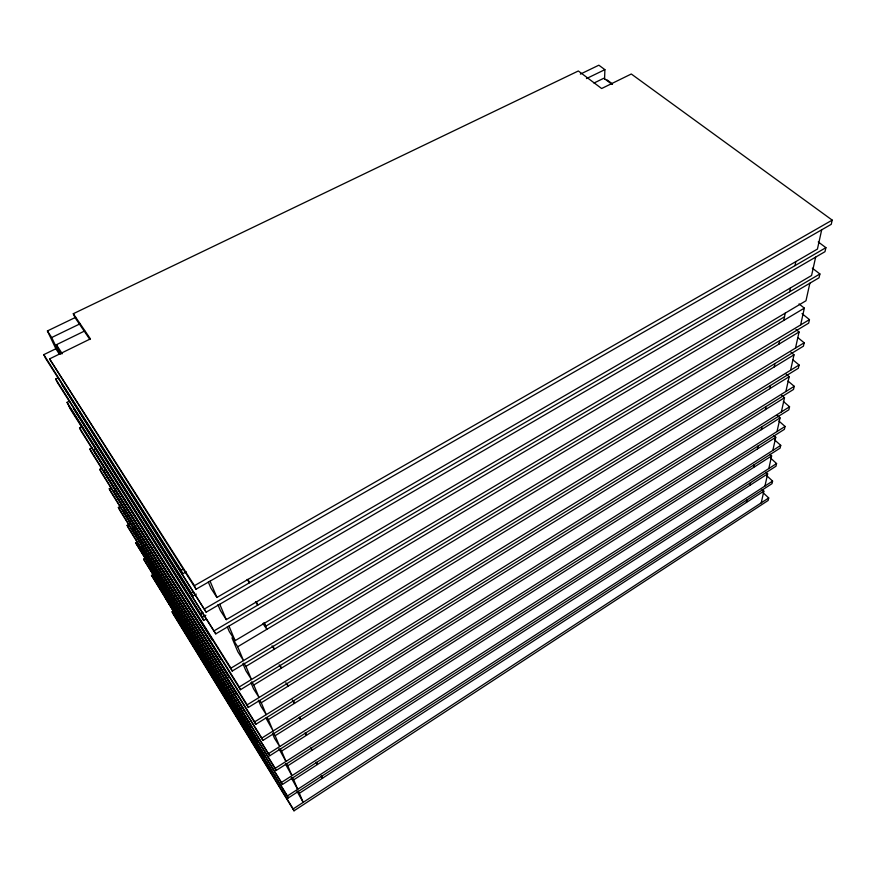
<?xml version="1.0" encoding="UTF-8"?>
<svg xmlns="http://www.w3.org/2000/svg" width="876" height="876" viewBox="0 0 876 876"><rect width="100%" height="100%" fill="white"/><g stroke="black" fill="none" stroke-linecap="round" stroke-linejoin="round"><path stroke-width="1.31" d="M604.571 79.136L604.889 69.653L598.856 65.196L580.383 74.099M746.44 502.452L746.965 499.911M749.965 485.282L750.502 482.654M753.623 467.445L754.181 464.718M757.422 448.917L758.003 446.081M761.375 429.645L761.978 426.689M765.482 409.585L766.117 406.508M769.774 388.692L770.431 385.484M774.242 366.913L774.921 363.562M778.895 344.169L779.618 340.676M783.768 320.43L785.268 313.104M789.648 291.785L790.437 287.941M795.003 265.625L795.835 261.596M761.233 502.868L763.828 491.14L762.098 489.531M764.956 486.027L767.65 473.861L765.887 472.241M768.821 468.55L771.625 455.914L769.818 454.283M772.84 450.406L775.753 437.277L773.913 435.635M777.023 431.54L780.045 417.896L777.22 415.41M781.37 411.928L784.513 397.726L781.622 395.229M785.882 391.506L789.167 376.713L786.199 374.216M790.59 370.241L794.006 354.824L790.984 352.305M795.507 348.068L799.065 331.982L795.966 329.464M800.631 324.941L804.343 308.133L799.043 303.917M809.873 283.211L805.975 300.775L235.118 640.663L229.37 631.716L227.3 626.833M815.644 257.128L811.57 275.513L226.26 619.65L220.413 610.583L217.894 604.626M821.688 229.819L817.428 249.069L216.919 597.454L210.963 588.267L208.291 581.971M762.744 492.378L768.723 497.962L768.164 500.448L294.018 810.804L173.174 613.988L172.09 611.755L174.412 610.419M766.566 475.537L772.588 481.077L771.997 483.651L288.324 797.937L165.838 598.834L164.71 596.512L167.075 595.165M770.53 458.049L776.585 463.546L775.983 466.218L282.39 784.502L143.62 559.151L146.007 557.815M774.647 439.905L780.746 445.358L780.111 448.129L276.181 770.464L150.278 566.739L149.062 564.232L151.439 562.896M778.917 421.038L785.06 426.448L784.403 429.328L269.688 755.791L140.762 547.106L269.688 755.791M783.363 401.427L789.561 406.782L788.871 409.782L262.899 740.428L119.716 510.171L118.38 507.434L120.789 506.142M787.984 381.016L794.236 386.316L793.514 389.448L255.781 724.332L124.502 513.544L123.122 510.708L125.498 509.427M792.791 359.751L799.098 365.007L798.354 368.259L248.313 707.447L115.172 494.294L113.738 491.326L116.081 490.078M797.85 337.621L804.179 342.79L803.402 346.184L240.462 689.708L105.427 474.201L103.937 471.102L106.335 469.843M802.011 313.641L809.468 319.609L808.668 323.145L232.217 671.049L95.254 453.199L93.688 449.968L96.075 448.731M812.326 268.166L819.903 273.958L819.027 277.801L215.77 633.863L73.474 408.26L215.77 633.863M818.239 241.94L825.904 247.667L824.984 251.686L206.167 612.171L61.802 384.17L206.167 612.171M832.2 220.117L831.236 224.333L196.027 589.23L49.56 358.897L90.414 338.881L73.299 313.717L578.346 70.978L601.637 88.52L631.3 74L832.2 220.117L194.45 585.672L196.027 589.23M294.018 810.804L293.186 808.909L768.723 497.962M296.898 791.137L303.195 802.361L299.373 793.284L763.828 491.14M288.324 797.937L287.448 795.955L772.588 481.077M291.259 777.822L297.698 789.309L293.712 779.826L767.65 473.861M282.39 784.502L281.47 782.432L776.585 463.546M285.379 763.938L291.96 775.676L287.799 765.777L771.625 455.914M276.181 770.464L275.228 768.307L780.746 445.358M268.691 753.535L785.06 426.448M278.918 748.695L285.97 761.441L281.612 751.093L775.753 437.277M272.48 733.475L274.527 738.326L279.707 746.56L275.141 735.731L780.045 417.896M262.899 740.428L261.847 738.063L789.561 406.782M255.781 724.332L254.675 721.846L794.236 386.316M265.943 718.057L273.137 730.978L268.363 719.623L784.513 397.726M258.376 700.187L260.917 706.187L266.271 714.641L261.256 702.738L789.167 376.713M248.313 707.447L247.152 704.841L799.098 365.007M250.941 682.645L253.602 688.93L259.055 697.515L253.788 685.01L794.006 354.824M240.462 689.708L239.247 686.959L804.179 342.79M242.871 663.603L245.926 670.819L251.478 679.513L245.937 666.373L799.065 331.982M232.217 671.049L230.935 668.169L809.468 319.609M784.524 316.784L265.658 626.263L263.457 622.956M237.681 646.751L231.965 637.848L237.867 651.777L243.506 660.592L237.681 646.751L804.343 308.133M214.357 630.687L819.903 273.958M205.816 615.27L202.279 617.339L68.744 405.752M69.522 401.12L67.08 402.347L70.398 409.136L203.659 620.416L206.013 619.036M204.688 608.809L825.904 247.667M203.659 620.416L200.878 614.229L203.188 612.882M196.29 594.114L192.742 596.162L191.275 592.888L193.585 591.563M56.097 348.648L43.8 354.649L45.618 358.383L182.69 573.824L186.249 571.809M158.206 583.098L157.034 580.689L159.366 579.375M182.69 573.824L181.135 570.364L183.522 569.017M133.448 532.006L132.123 529.279L134.521 527.976M250.47 724.419L251.5 726.719L128.411 527.987L127.129 525.359L129.528 524.045M109.27 488.775L237.057 694.613L110.661 491.622L109.27 488.775L111.69 487.494M99.776 469.339L229.304 677.4L101.233 472.306L99.776 469.339L102.196 468.058M89.878 449.049L221.179 659.332L91.389 452.147L89.878 449.049L92.308 447.789M79.541 427.882L212.638 640.367L81.129 431.112L79.541 427.882L81.983 426.634M192.742 596.162L57.455 382.615L55.714 379.045L58.166 377.83M60.871 354.211L56.392 344.739L84.687 330.964M593.972 83.045L603.805 78.249L612.028 84.37M75.719 317.298L47.413 330.942L51.706 337.523L79.979 323.835M586.449 78.577L604.889 69.653M607.035 79.88L612.499 83.943M89.899 339.505L75.04 317.627L73.299 313.717M247.109 579.43L249.397 582.814L248.105 579.365M255.496 601.779L257.752 605.13L256.526 601.856M263.019 623.657L266.819 629.34L264.497 623.164M272.031 645.875L274.265 649.247L273.17 646.324M279.159 664.84L281.349 668.158L280.309 665.388M285.861 682.765L288.095 686.16L287.109 683.521M292.321 699.957L294.522 703.318L293.57 700.8M299.154 717.389L300.643 719.678L299.745 717.269M56.392 344.739L62.273 353.762M59.415 354.233L55.856 348.757L47.413 330.942M305.023 733.037L306.49 735.293L305.636 732.993M310.641 747.995L312.086 750.228L311.265 748.027M315.962 762.23L317.43 764.518L316.652 762.416M321.109 775.939L322.554 778.195L321.81 776.18M49.56 358.897L194.45 585.672M243.835 663.077L245.937 666.373M43.8 354.649L181.135 570.364M251.719 681.758L253.788 685.01M259.898 700.603L261.256 702.738M55.714 379.045L191.275 592.888M267.027 717.521L268.363 719.623M67.08 402.347L200.878 614.229M273.181 732.61L275.141 735.731M93.688 449.968L230.935 668.169M280.331 749.046L281.612 751.093M103.937 471.102L239.247 686.959M286.353 763.478L287.799 765.777M113.738 491.326L247.152 704.841M292.288 777.549L293.712 779.826M297.971 791.028L299.373 793.284M123.122 510.708L254.675 721.846M132.123 529.279L261.847 738.063M118.38 507.434L244.448 711.038M127.129 525.359L249.748 723.258M275.228 768.307L135.528 542.583L258.256 741.731L257.259 739.519M157.034 580.689L281.47 782.432M287.448 795.955L151.406 575.094L270.914 769.84L269.994 767.814M172.09 611.755L293.186 808.909M143.62 559.151L264.716 756.087L263.764 753.973M51.706 337.523L59.557 354.134M210.065 581.16L216.919 597.454M219.777 604.243L226.26 619.65M228.964 626.066L235.118 640.663"/></g></svg>
